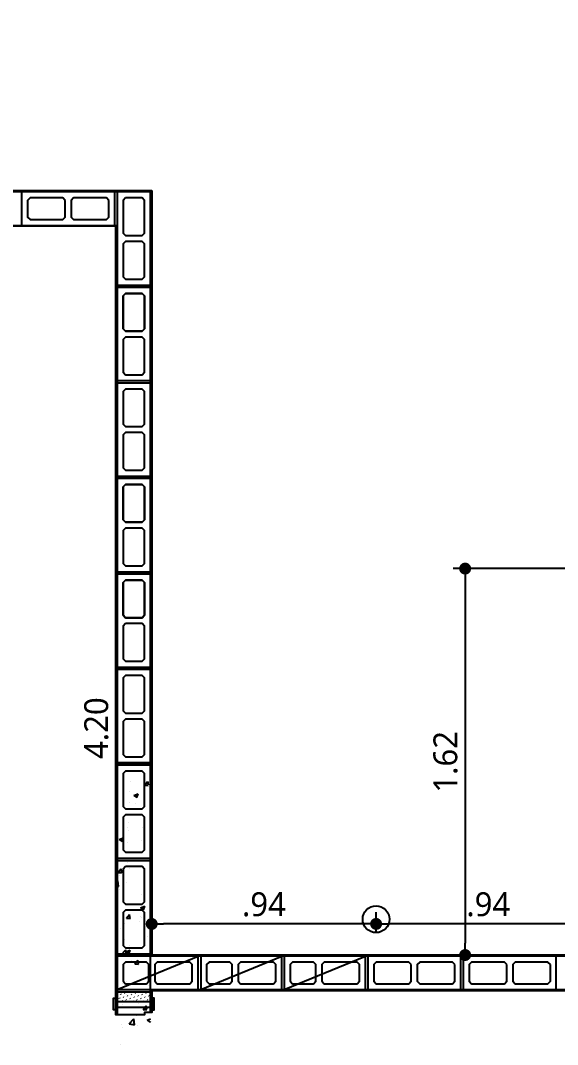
# Model space of a CAD drawing. Header units: millimetres. Extents: x -16.5 to 79.8, y -29.3 to 65.7.
# Drawn here: x 6.475 to 8.725, y -7.2 to -2.912 of the extents above; entities that cross this region are included whole.
import ezdxf

# ---------------------------------------------------------------- set-up
doc = ezdxf.new("R2010")
doc.units = ezdxf.units.MM
doc.header["$LTSCALE"] = 20
doc.header["$PDMODE"] = 35
doc.linetypes.add('HIDDEN', pattern=[0.375, 0.25, -0.125])
for name, color, linetype in [('00 - ARQ-STA - FOLHA', 5, 'Continuous'), ('ARQ-STA - COTAS_ALVENARIA', 1, 'Continuous'), ('ARQ-STA - PORTAS', 4, 'Continuous'), ('ARQ-STA - REVESTIMENTOS', 4, 'Continuous'), ('ESTRUTURA - ARQ-STA - ALVENARIA_ESTRUTURAL', 5, 'Continuous'), ('ESTRUTURA - ARQ-STA - BLOCOS_ESTRUTURAIS', 250, 'Continuous'), ('ESTRUTURA - ARQ-STA - VIGAS', 4, 'HIDDEN')]:
    doc.layers.add(name, color=color, linetype=linetype)
doc.styles.add('COTAS', font='segoeuil.ttf')
doc.dimstyles.new('ARQ-ALV 1-50', dxfattribs={"dimscale": 0.5, "dimtxt": 0.2, "dimasz": 0.1, "dimexe": 0.1, "dimexo": 0.2, "dimgap": 0.06, "dimtad": 1, "dimzin": 4, "dimdsep": 46, "dimtxsty": 'COTAS', "dimblk": 'DOT', "dimcen": 0.9, "dimclrd": 250, "dimclre": 250, "dimclrt": 1, "dimadec": 0, "dimazin": 0, "dimtfac": 1, "dimtix": 1, "dimtmove": 1, "dimatfit": 3, "dimldrblk": 'OPEN90', "dimfxl": 0, "dimarcsym": 0})
pattern_1 = [(81, (-1.88, 1e-13), (-0.98769, 0.156434), [])]

# ---------------------------------------------------------------- blocks, each defined once
blk = doc.blocks.new('_Dot')
at = {"color": 0, "linetype": 'ByBlock', "lineweight": -2}
blk.add_line((-0.5, 0), (-1, 0), dxfattribs=at)
at = {"color": 0, "linetype": 'ByBlock', "const_width": 0.5}
blk.add_lwpolyline([(-0.25, 0, 1), (0.25, 0, 1)], format="xyb", close=True, dxfattribs=at)
blk = doc.blocks.new('*D551')
at = {"layer": '00 - ARQ-STA - FOLHA', "color": 250, "lineweight": -2, "transparency": 16777216}
for p, q in [((5.9561, -3.0866), (5.9999, -3.0866)), ((6.0499, -3.1366), (6.0499, -3.575)), ((6.9248, -3.625), (5.9999, -3.625))]:
    blk.add_line(p, q, dxfattribs=at)
at = {"layer": 'Defpoints', "color": 0, "transparency": 16777216}
for p in [(6.0561, -3.0866), (6.0499, -3.625), (7.0248, -3.625)]:
    blk.add_point(p, dxfattribs=at)
at = {"layer": '00 - ARQ-STA - FOLHA', "color": 250, "lineweight": -2, "transparency": 16777216, "xscale": 0.05, "yscale": 0.05, "zscale": 0.05}
for p, rotation in [((6.0499, -3.0866), 90), ((6.0499, -3.625), 270)]:
    blk.add_blockref('_Dot', p, dxfattribs=dict(at, rotation=rotation))
at = {"layer": '00 - ARQ-STA - FOLHA', "color": 1, "transparency": 16777216, "insert": (5.969, -3.3558), "char_height": 0.1, "attachment_point": 5, "rotation": 90, "style": 'COTAS'}
blk.add_mtext('.54', dxfattribs=at)
blk = doc.blocks.new('_Open90')
at = {"color": 0, "linetype": 'ByBlock', "lineweight": -2}
for p, q in [((0, 0), (-1, 0)), ((-0.5, 0.5), (0, 0)), ((0, 0), (-0.5, -0.5))]:
    blk.add_line(p, q, dxfattribs=at)
blk = doc.blocks.new('*D558')
at = {"layer": '00 - ARQ-STA - FOLHA', "color": 250, "lineweight": -2, "transparency": 16777216}
for p, q in [((8.7924, -5.207), (8.2879, -5.207)), ((8.3379, -5.257), (8.3379, -6.775)), ((10.6748, -6.825), (8.2879, -6.825))]:
    blk.add_line(p, q, dxfattribs=at)
at = {"layer": 'Defpoints', "color": 0, "transparency": 16777216}
for p in [(8.8924, -5.207), (8.3379, -6.825), (10.7748, -6.825)]:
    blk.add_point(p, dxfattribs=at)
at = {"layer": '00 - ARQ-STA - FOLHA', "color": 250, "lineweight": -2, "transparency": 16777216, "xscale": 0.05, "yscale": 0.05, "zscale": 0.05}
for p, rotation in [((8.3379, -5.207), 90), ((8.3379, -6.825), 270)]:
    blk.add_blockref('_Dot', p, dxfattribs=dict(at, rotation=rotation))
at = {"layer": '00 - ARQ-STA - FOLHA', "color": 1, "transparency": 16777216, "insert": (8.2559, -6.016), "char_height": 0.1, "attachment_point": 5, "rotation": 90, "style": 'COTAS'}
blk.add_mtext('1.62', dxfattribs=at)
blk = doc.blocks.new('*D561')
at = {"layer": '00 - ARQ-STA - FOLHA', "color": 250, "lineweight": -2, "transparency": 16777216}
for p, q in [((7.9648, -6.725), (7.9648, -6.6449)), ((8.9048, -6.725), (8.9048, -6.6449)), ((8.8548, -6.6949), (8.0148, -6.6949))]:
    blk.add_line(p, q, dxfattribs=at)
at = {"layer": 'Defpoints', "color": 0, "transparency": 16777216}
for p in [(7.9648, -6.6949), (7.9648, -6.825), (8.9048, -6.825)]:
    blk.add_point(p, dxfattribs=at)
at = {"layer": '00 - ARQ-STA - FOLHA', "color": 250, "lineweight": -2, "transparency": 16777216, "xscale": 0.05, "yscale": 0.05, "zscale": 0.05, "rotation": 180}
blk.add_blockref('_Dot', (7.9648, -6.6949), dxfattribs=at)
at = {"layer": '00 - ARQ-STA - FOLHA', "color": 250, "lineweight": -2, "transparency": 16777216, "xscale": 0.05, "yscale": 0.05, "zscale": 0.05}
blk.add_blockref('_Dot', (8.9048, -6.6949), dxfattribs=at)
at = {"layer": '00 - ARQ-STA - FOLHA', "color": 1, "transparency": 16777216, "insert": (8.4348, -6.6132), "char_height": 0.1, "attachment_point": 5, "style": 'COTAS'}
blk.add_mtext('.94', dxfattribs=at)
blk = doc.blocks.new('*D562')
at = {"layer": '00 - ARQ-STA - FOLHA', "color": 250, "lineweight": -2, "transparency": 16777216}
for p, q in [((7.0248, -6.725), (7.0248, -6.6449)), ((7.9648, -6.725), (7.9648, -6.6449)), ((7.9148, -6.6949), (7.0748, -6.6949))]:
    blk.add_line(p, q, dxfattribs=at)
at = {"layer": 'Defpoints', "color": 0, "transparency": 16777216}
for p in [(7.0248, -6.6949), (7.0248, -6.825), (7.9648, -6.825)]:
    blk.add_point(p, dxfattribs=at)
at = {"layer": '00 - ARQ-STA - FOLHA', "color": 250, "lineweight": -2, "transparency": 16777216, "xscale": 0.05, "yscale": 0.05, "zscale": 0.05, "rotation": 180}
blk.add_blockref('_Dot', (7.0248, -6.6949), dxfattribs=at)
at = {"layer": '00 - ARQ-STA - FOLHA', "color": 250, "lineweight": -2, "transparency": 16777216, "xscale": 0.05, "yscale": 0.05, "zscale": 0.05}
blk.add_blockref('_Dot', (7.9648, -6.6949), dxfattribs=at)
at = {"layer": '00 - ARQ-STA - FOLHA', "color": 1, "transparency": 16777216, "insert": (7.4948, -6.6132), "char_height": 0.1, "attachment_point": 5, "style": 'COTAS'}
blk.add_mtext('.94', dxfattribs=at)

msp = doc.modelspace()

# ---------------------------------------------------------------- hatches: boundary and pattern name
at = {"layer": '00 - ARQ-STA - FOLHA', "true_color": 0xcd6928, "transparency": 33554666}
h = msp.add_hatch(dxfattribs=at)
h.set_pattern_fill('_USER', color=32, angle=81, pattern_type=0)
h.set_pattern_definition(pattern_1)
h.paths.add_polyline_path([(7.9648, -6.6188, 0.414214), (7.9086, -6.675), (7.9648, -6.675)])
h.paths.add_polyline_path([(8.0211, -6.675), (7.9648, -6.675), (7.9648, -6.7039), (8.0131, -6.7039, 0.135785)])
h.paths.add_polyline_path([(8.0131, -6.7039), (7.9648, -6.7039), (7.9648, -6.7313, 0.263603)])
h = msp.add_hatch(dxfattribs=at)
h.set_pattern_fill('_USER', color=32, angle=81, pattern_type=0)
h.set_pattern_definition(pattern_1)
h.paths.add_polyline_path([(7.9648, -6.6188, 0.414214), (7.9086, -6.675), (7.9648, -6.675)])
h.paths.add_polyline_path([(8.0211, -6.675), (7.9648, -6.675), (7.9648, -6.7039), (8.0131, -6.7039, 0.135785)])
h.paths.add_polyline_path([(8.0131, -6.7039), (7.9648, -6.7039), (7.9648, -6.7313, 0.263603)])

# ---------------------------------------------------------------- linework, layer by layer
at = {"layer": '00 - ARQ-STA - FOLHA', "color": 251, "true_color": 0x636466}
msp.add_lwpolyline([(5.0749, -2.125), (5.4249, -2.125), (5.4249, -1.775), (8.9749, -1.775), (8.9749, -1.925), (10.7749, -1.925), (10.7748, -5.825), (13.4748, -5.825), (13.4748, -6.825), (7.0248, -6.825), (7.0248, -3.625), (5.0749, -3.625), (5.0749, -2.125)], dxfattribs=at)
at = {"layer": '00 - ARQ-STA - FOLHA', "color": 32, "true_color": 0xcd6928}
msp.add_circle((7.9648, -6.675), 0.0562, dxfattribs=at)
at = {"layer": 'ARQ-STA - PORTAS', "color": 2}
for points in [[(6.8749, -7.055), (6.8649, -7.055), (6.8649, -7.005), (6.8749, -7.005)], [(7.0249, -7.055), (7.0349, -7.055), (7.0349, -7.005), (7.0249, -7.005)]]:
    msp.add_lwpolyline(points, dxfattribs=at)
at = {"layer": 'ARQ-STA - PORTAS', "color": 4}
msp.add_lwpolyline([(7.0249, -7.02), (7.0249, -7.045), (6.8749, -7.045), (6.8749, -7.02)], close=True, dxfattribs=at)
at = {"layer": 'ARQ-STA - PORTAS', "color": 1}
msp.add_lwpolyline([(7.0249, -7.045), (7.0249, -7.065), (6.9949, -7.065), (6.9949, -7.075), (6.8749, -7.075), (6.8749, -7.045)], dxfattribs=at)
at = {"layer": 'ARQ-STA - REVESTIMENTOS'}
for p, q in [((5.0749, -3.625), (7.0248, -3.625)), ((7.0248, -3.625), (7.0248, -6.825)), ((6.8748, -3.775), (4.9249, -3.77)), ((6.8748, -7.02), (6.8748, -3.775)), ((7.0248, -6.825), (11.2199, -6.825)), ((9.5248, -6.975), (7.0248, -6.975)), ((7.0248, -6.975), (7.0248, -7.02))]:
    msp.add_line(p, q, dxfattribs=at)
at = {"layer": 'ESTRUTURA - ARQ-STA - ALVENARIA_ESTRUTURAL'}
for p, q in [((7.0199, -3.63), (5.0699, -3.63)), ((7.0199, -6.83), (7.0199, -3.63)), ((4.9299, -3.77), (6.8799, -3.77)), ((6.8799, -3.77), (6.8799, -7.02)), ((9.67, -6.83), (7.0199, -6.83)), ((7.0199, -7.02), (7.0199, -6.97)), ((7.0199, -6.97), (9.5299, -6.97)), ((6.8799, -7.02), (7.0199, -7.02))]:
    msp.add_line(p, q, dxfattribs=at)
at = {"layer": 'ESTRUTURA - ARQ-STA - BLOCOS_ESTRUTURAIS'}
for p, q in [((6.8799, -6.97), (7.2199, -6.83)), ((7.2299, -6.97), (7.5699, -6.83)), ((7.5799, -6.97), (7.9199, -6.83)), ((6.8857, -6.98), (6.8857, -6.98)), ((6.8881, -6.9823), (6.8881, -6.9823)), ((6.894, -6.9882), (6.8958, -6.99)), ((6.9078, -6.98), (6.9078, -6.98)), ((6.9107, -6.9829), (6.9125, -6.9847)), ((6.9299, -6.98), (6.9299, -6.98)), ((6.9387, -6.9888), (6.9405, -6.9905)), ((6.952, -6.98), (6.952, -6.98)), ((6.9553, -6.9832), (6.957, -6.985)), ((6.9741, -6.98), (6.9741, -6.98)), ((6.9831, -6.9889), (6.9848, -6.9907)), ((6.9962, -6.98), (6.9962, -6.98)), ((6.9997, -6.9834), (7.0014, -6.9852)), ((7.0183, -6.98), (7.0183, -6.98)), ((6.8799, -6.9963), (6.8799, -6.9963)), ((6.8799, -7.0184), (6.8799, -7.0184)), ((6.8885, -7.0048), (6.8902, -7.0066)), ((6.8997, -7.016), (6.9015, -7.0178)), ((6.9052, -6.9995), (6.907, -7.0012)), ((6.9164, -7.0107), (6.9182, -7.0125)), ((6.919, -6.9912), (6.919, -6.9912)), ((6.922, -6.9941), (6.9237, -6.9959)), ((6.9332, -7.0053), (6.935, -7.0071)), ((6.9444, -7.0166), (6.9462, -7.0183)), ((6.9499, -7), (6.9517, -7.0018)), ((6.9612, -7.0112), (6.9629, -7.013)), ((6.9665, -6.9945), (6.9683, -6.9962)), ((6.9777, -7.0057), (6.9795, -7.0075)), ((6.9809, -7.0088), (6.9809, -7.0088)), ((6.989, -7.0169), (6.9907, -7.0187)), ((6.9943, -7.0002), (6.9961, -7.0019)), ((7.0055, -7.0114), (7.0073, -7.0132)), ((7.0109, -6.9946), (7.0126, -6.9964)), ((7.0118, -7.0177), (7.0118, -7.0177))]:
    msp.add_line(p, q, dxfattribs=at)
for points in [[(6.8699, -3.63), (6.4799, -3.63), (6.4799, -3.77), (6.8699, -3.77), (6.8699, -3.63)], [(6.8799, -3.63), (6.8799, -4.02), (7.0199, -4.02), (7.0199, -3.63), (6.8799, -3.63)], [(6.6624, -3.665), (6.6524, -3.655), (6.5149, -3.655), (6.5049, -3.665), (6.5049, -3.735), (6.5149, -3.745), (6.6524, -3.745), (6.6624, -3.735), (6.6624, -3.665)], [(6.8449, -3.665), (6.8349, -3.655), (6.6974, -3.655), (6.6874, -3.665), (6.6874, -3.735), (6.6974, -3.745), (6.8349, -3.745), (6.8449, -3.735), (6.8449, -3.665)], [(6.9149, -3.655), (6.9049, -3.665), (6.9049, -3.8025), (6.9149, -3.8125), (6.9849, -3.8125), (6.9949, -3.8025), (6.9949, -3.665), (6.9849, -3.655), (6.9149, -3.655)], [(6.9149, -3.8375), (6.9049, -3.8475), (6.9049, -3.985), (6.9149, -3.995), (6.9849, -3.995), (6.9949, -3.985), (6.9949, -3.8475), (6.9849, -3.8375), (6.9149, -3.8375)], [(6.8799, -4.03), (6.8799, -4.42), (7.0199, -4.42), (7.0199, -4.03), (6.8799, -4.03)], [(6.9149, -4.055), (6.9049, -4.065), (6.9049, -4.2025), (6.9149, -4.2125), (6.9849, -4.2125), (6.9949, -4.2025), (6.9949, -4.065), (6.9849, -4.055), (6.9149, -4.055)], [(6.9849, -4.055), (6.9949, -4.065), (6.9949, -4.2025), (6.9849, -4.2125), (6.9149, -4.2125), (6.9049, -4.2025), (6.9049, -4.065), (6.9149, -4.055), (6.9849, -4.055)], [(6.9149, -4.2375), (6.9049, -4.2475), (6.9049, -4.385), (6.9149, -4.395), (6.9849, -4.395), (6.9949, -4.385), (6.9949, -4.2475), (6.9849, -4.2375), (6.9149, -4.2375)], [(6.9149, -4.2375), (6.9049, -4.2475), (6.9049, -4.385), (6.9149, -4.395), (6.9849, -4.395), (6.9949, -4.385), (6.9949, -4.2475), (6.9849, -4.2375), (6.9149, -4.2375)], [(6.8799, -4.43), (6.8799, -4.82), (7.0199, -4.82), (7.0199, -4.43), (6.8799, -4.43)], [(6.9149, -4.455), (6.9049, -4.465), (6.9049, -4.6025), (6.9149, -4.6125), (6.9849, -4.6125), (6.9949, -4.6025), (6.9949, -4.465), (6.9849, -4.455), (6.9149, -4.455)], [(6.9149, -4.6375), (6.9049, -4.6475), (6.9049, -4.785), (6.9149, -4.795), (6.9849, -4.795), (6.9949, -4.785), (6.9949, -4.6475), (6.9849, -4.6375), (6.9149, -4.6375)], [(6.9149, -4.6375), (6.9049, -4.6475), (6.9049, -4.785), (6.9149, -4.795), (6.9849, -4.795), (6.9949, -4.785), (6.9949, -4.6475), (6.9849, -4.6375), (6.9149, -4.6375)], [(6.8799, -4.83), (6.8799, -5.22), (7.0199, -5.22), (7.0199, -4.83), (6.8799, -4.83)], [(6.9149, -4.855), (6.9049, -4.865), (6.9049, -5.0025), (6.9149, -5.0125), (6.9849, -5.0125), (6.9949, -5.0025), (6.9949, -4.865), (6.9849, -4.855), (6.9149, -4.855)], [(6.9849, -4.855), (6.9949, -4.865), (6.9949, -5.0025), (6.9849, -5.0125), (6.9149, -5.0125), (6.9049, -5.0025), (6.9049, -4.865), (6.9149, -4.855), (6.9849, -4.855)], [(6.9149, -5.0375), (6.9049, -5.0475), (6.9049, -5.185), (6.9149, -5.195), (6.9849, -5.195), (6.9949, -5.185), (6.9949, -5.0475), (6.9849, -5.0375), (6.9149, -5.0375)], [(6.8799, -5.23), (6.8799, -5.62), (7.0199, -5.62), (7.0199, -5.23), (6.8799, -5.23)], [(6.9149, -5.255), (6.9049, -5.265), (6.9049, -5.4025), (6.9149, -5.4125), (6.9849, -5.4125), (6.9949, -5.4025), (6.9949, -5.265), (6.9849, -5.255), (6.9149, -5.255)], [(6.9849, -5.255), (6.9949, -5.265), (6.9949, -5.4025), (6.9849, -5.4125), (6.9149, -5.4125), (6.9049, -5.4025), (6.9049, -5.265), (6.9149, -5.255), (6.9849, -5.255)], [(6.9149, -5.4375), (6.9049, -5.4475), (6.9049, -5.585), (6.9149, -5.595), (6.9849, -5.595), (6.9949, -5.585), (6.9949, -5.4475), (6.9849, -5.4375), (6.9149, -5.4375)], [(6.8799, -5.63), (6.8799, -6.02), (7.0199, -6.02), (7.0199, -5.63), (6.8799, -5.63)], [(6.9149, -5.655), (6.9049, -5.665), (6.9049, -5.8025), (6.9149, -5.8125), (6.9849, -5.8125), (6.9949, -5.8025), (6.9949, -5.665), (6.9849, -5.655), (6.9149, -5.655)], [(6.9149, -5.8375), (6.9049, -5.8475), (6.9049, -5.985), (6.9149, -5.995), (6.9849, -5.995), (6.9949, -5.985), (6.9949, -5.8475), (6.9849, -5.8375), (6.9149, -5.8375)], [(6.8799, -6.03), (6.8799, -6.42), (7.0199, -6.42), (7.0199, -6.03), (6.8799, -6.03)], [(6.9149, -6.055), (6.9049, -6.065), (6.9049, -6.2025), (6.9149, -6.2125), (6.9849, -6.2125), (6.9949, -6.2025), (6.9949, -6.065), (6.9849, -6.055), (6.9149, -6.055)], [(6.9149, -6.2375), (6.9049, -6.2475), (6.9049, -6.385), (6.9149, -6.395), (6.9849, -6.395), (6.9949, -6.385), (6.9949, -6.2475), (6.9849, -6.2375), (6.9149, -6.2375)], [(6.8799, -6.43), (6.8799, -6.82), (7.0199, -6.82), (7.0199, -6.43), (6.8799, -6.43)], [(6.9149, -6.455), (6.9049, -6.465), (6.9049, -6.6025), (6.9149, -6.6125), (6.9849, -6.6125), (6.9949, -6.6025), (6.9949, -6.465), (6.9849, -6.455), (6.9149, -6.455)], [(6.9149, -6.6375), (6.9049, -6.6475), (6.9049, -6.785), (6.9149, -6.795), (6.9849, -6.795), (6.9949, -6.785), (6.9949, -6.6475), (6.9849, -6.6375), (6.9149, -6.6375)], [(6.8799, -6.97), (7.2199, -6.97), (7.2199, -6.83), (6.8799, -6.83), (6.8799, -6.97)], [(6.9049, -6.935), (6.9149, -6.945), (7.0024, -6.945), (7.0124, -6.935), (7.0124, -6.865), (7.0024, -6.855), (6.9149, -6.855), (6.9049, -6.865), (6.9049, -6.935)], [(7.0374, -6.935), (7.0474, -6.945), (7.1849, -6.945), (7.1949, -6.935), (7.1949, -6.865), (7.1849, -6.855), (7.0474, -6.855), (7.0374, -6.865), (7.0374, -6.935)], [(7.2299, -6.97), (7.5699, -6.97), (7.5699, -6.83), (7.2299, -6.83), (7.2299, -6.97)], [(7.2549, -6.935), (7.2649, -6.945), (7.3524, -6.945), (7.3624, -6.935), (7.3624, -6.865), (7.3524, -6.855), (7.2649, -6.855), (7.2549, -6.865), (7.2549, -6.935)], [(7.3874, -6.935), (7.3974, -6.945), (7.5349, -6.945), (7.5449, -6.935), (7.5449, -6.865), (7.5349, -6.855), (7.3974, -6.855), (7.3874, -6.865), (7.3874, -6.935)], [(7.5799, -6.97), (7.9199, -6.97), (7.9199, -6.83), (7.5799, -6.83), (7.5799, -6.97)], [(7.6049, -6.935), (7.6149, -6.945), (7.7024, -6.945), (7.7124, -6.935), (7.7124, -6.865), (7.7024, -6.855), (7.6149, -6.855), (7.6049, -6.865), (7.6049, -6.935)], [(7.7374, -6.935), (7.7474, -6.945), (7.8849, -6.945), (7.8949, -6.935), (7.8949, -6.865), (7.8849, -6.855), (7.7474, -6.855), (7.7374, -6.865), (7.7374, -6.935)], [(8.3199, -6.83), (7.9299, -6.83), (7.9299, -6.97), (8.3199, -6.97), (8.3199, -6.83)], [(8.1124, -6.865), (8.1024, -6.855), (7.9649, -6.855), (7.9549, -6.865), (7.9549, -6.935), (7.9649, -6.945), (8.1024, -6.945), (8.1124, -6.935), (8.1124, -6.865)], [(8.2949, -6.865), (8.2849, -6.855), (8.1474, -6.855), (8.1374, -6.865), (8.1374, -6.935), (8.1474, -6.945), (8.2849, -6.945), (8.2949, -6.935), (8.2949, -6.865)], [(8.7199, -6.83), (8.3299, -6.83), (8.3299, -6.97), (8.7199, -6.97), (8.7199, -6.83)], [(8.5124, -6.865), (8.5024, -6.855), (8.3649, -6.855), (8.3549, -6.865), (8.3549, -6.935), (8.3649, -6.945), (8.5024, -6.945), (8.5124, -6.935), (8.5124, -6.865)], [(8.6949, -6.865), (8.6849, -6.855), (8.5474, -6.855), (8.5374, -6.865), (8.5374, -6.935), (8.5474, -6.945), (8.6849, -6.945), (8.6949, -6.935), (8.6949, -6.865)], [(6.8799, -6.98), (6.8799, -7.02), (7.0199, -7.02), (7.0199, -6.98), (6.8799, -6.98)]]:
    msp.add_lwpolyline(points, dxfattribs=at)
at = {"layer": 'ESTRUTURA - ARQ-STA - VIGAS', "color": 74, "linetype": 'Continuous'}
for p, q in [((6.9027, -6.0323), (6.9027, -6.0323)), ((6.9524, -6.0271), (6.9524, -6.0271)), ((6.9842, -6.0255), (6.9842, -6.0255)), ((6.9343, -6.1005), (6.9343, -6.1005)), ((6.9953, -6.1131), (7.0075, -6.0985)), ((6.9953, -6.1131), (7.0105, -6.1145)), ((6.9963, -6.1114), (6.9963, -6.1114)), ((7.0108, -6.1144), (7.0079, -6.0985)), ((6.9029, -6.1569), (6.9029, -6.1569)), ((6.933, -6.1398), (6.933, -6.1398)), ((6.9501, -6.1567), (6.9679, -6.1499)), ((6.9501, -6.1567), (6.9628, -6.1652)), ((6.9628, -6.1652), (6.9679, -6.1499)), ((6.9295, -6.2116), (6.9295, -6.2116)), ((6.9312, -6.1851), (6.9312, -6.1851)), ((6.9565, -6.191), (6.9565, -6.191)), ((6.9931, -6.2032), (6.9931, -6.2032)), ((6.9226, -6.2914), (6.9226, -6.2914)), ((6.9281, -6.2697), (6.9281, -6.2697)), ((6.988, -6.2918), (6.988, -6.2918)), ((6.8883, -6.3409), (6.9061, -6.3341)), ((6.8883, -6.3409), (6.901, -6.3494)), ((6.901, -6.3494), (6.9061, -6.3341)), ((6.9263, -6.3034), (6.9263, -6.3034)), ((6.925, -6.3542), (6.925, -6.3542)), ((6.9834, -6.3471), (6.9834, -6.3471)), ((6.9385, -6.4216), (6.9385, -6.4216)), ((6.9557, -6.3909), (6.9557, -6.3909)), ((6.8836, -6.4793), (6.8958, -6.4647)), ((6.8991, -6.4806), (6.8962, -6.4646)), ((6.922, -6.4388), (6.922, -6.4388)), ((6.9323, -6.4615), (6.9323, -6.4615)), ((6.9921, -6.4557), (6.9921, -6.4557)), ((6.8799, -6.517), (6.883, -6.5137)), ((6.8859, -6.5378), (6.8831, -6.5137)), ((6.8836, -6.4793), (6.8988, -6.4806)), ((6.8888, -6.4911), (6.8888, -6.4911)), ((6.8799, -6.537), (6.8859, -6.538)), ((6.888, -6.5507), (6.888, -6.5507)), ((6.9189, -6.5233), (6.9189, -6.5233)), ((6.9824, -6.5701), (6.9824, -6.5701)), ((6.9158, -6.6079), (6.9158, -6.6079)), ((6.9218, -6.613), (6.9218, -6.613)), ((6.9782, -6.6273), (6.9959, -6.6205)), ((6.9782, -6.6273), (6.9908, -6.6359)), ((6.9908, -6.6359), (6.9959, -6.6205)), ((6.9156, -6.6703), (6.9156, -6.6703)), ((6.9188, -6.6704), (6.9311, -6.6558)), ((6.9188, -6.6704), (6.934, -6.6717)), ((6.9344, -6.6716), (6.9314, -6.6557)), ((6.9741, -6.6862), (6.9741, -6.6862)), ((6.9792, -6.6619), (6.9792, -6.6619)), ((6.9827, -6.6688), (6.9827, -6.6688)), ((6.8921, -6.7146), (6.8921, -6.7146)), ((6.9127, -6.6924), (6.9127, -6.6924)), ((6.9124, -6.7621), (6.9124, -6.7621)), ((7.0086, -6.7495), (7.0086, -6.7495)), ((6.8969, -6.8238), (6.9167, -6.8032)), ((6.9096, -6.777), (6.9096, -6.777)), ((6.9164, -6.8115), (6.9341, -6.8047)), ((6.9164, -6.8115), (6.929, -6.8201)), ((6.9196, -6.8273), (6.9168, -6.8032)), ((6.9236, -6.8153), (6.9236, -6.8153)), ((6.929, -6.8201), (6.9341, -6.8047)), ((6.9316, -6.7831), (6.9316, -6.7831)), ((6.897, -6.8239), (6.9196, -6.8274)), ((6.9418, -6.8496), (6.9418, -6.8496)), ((6.9541, -6.8614), (6.9663, -6.8468)), ((6.9696, -6.8627), (6.9667, -6.8468)), ((6.9065, -6.8615), (6.9065, -6.8615)), ((6.9541, -6.8614), (6.9693, -6.8627)), ((6.9034, -6.9461), (6.9034, -6.9461)), ((6.9211, -6.9346), (6.9211, -6.9346)), ((6.9277, -6.9792), (6.9277, -6.9792)), ((7.0097, -6.9508), (7.0097, -6.9508)), ((6.9003, -7.0307), (6.9003, -7.0307)), ((6.9685, -7.0289), (6.9685, -7.0289)), ((6.9819, -6.9904), (6.9819, -6.9904)), ((6.9893, -7.0525), (7.0016, -7.0379)), ((6.9893, -7.0525), (7.0045, -7.0538)), ((7.0049, -7.0537), (7.0019, -7.0378)), ((6.8972, -7.1152), (6.8972, -7.1152)), ((6.9306, -7.1133), (6.9504, -7.0927)), ((6.9306, -7.1134), (6.9532, -7.1169)), ((6.9308, -7.1047), (6.9308, -7.1047)), ((6.9533, -7.1168), (6.9504, -7.0927)), ((6.9592, -7.0799), (6.9592, -7.0799)), ((7.0062, -7.098), (7.0199, -7.0927)), ((7.0062, -7.098), (7.0188, -7.1065)), ((7.0188, -7.1065), (7.0199, -7.1033)), ((6.9017, -7.1291), (6.9017, -7.1291)), ((6.9653, -7.1207), (6.9653, -7.1207)), ((6.8942, -7.1998), (6.8942, -7.1998))]:
    msp.add_line(p, q, dxfattribs=at)
at = {"layer": 'ESTRUTURA - ARQ-STA - VIGAS', "color": 1}
for points in [[(7.0199, -6.02), (6.8799, -6.02), (6.8799, -7.075)], [(7.0199, -7.065), (7.0199, -6.02)]]:
    msp.add_lwpolyline(points, dxfattribs=at)

# ---------------------------------------------------------------- texts
at = {"layer": 'ARQ-STA - COTAS_ALVENARIA', "color": 1, "insert": (6.7931, -5.875), "char_height": 0.1, "attachment_point": 5, "rotation": 90, "style": 'COTAS'}
msp.add_mtext('4.20', dxfattribs=at)

# ---------------------------------------------------------------- dimensions: what is measured, and where the dimension line sits
at = {"layer": '00 - ARQ-STA - FOLHA', "color": 6}
for base, p1, p2, picture, middle in [((6.0499, -3.625), (6.0561, -3.0866), (7.0248, -3.625), '*D551', (5.969, -3.3558)), ((8.3379, -6.825), (8.8924, -5.207), (10.7748, -6.825), '*D558', (8.2559, -6.016))]:
    dim = msp.add_linear_dim(base=base, p1=p1, p2=p2, angle=90, dimstyle='ARQ-ALV 1-50', override={"dimarcsym": 2}, dxfattribs=at)
    dim.commit()
    dim.dimension.update_dxf_attribs({"geometry": picture, "text_midpoint": middle})
for base, p1, p2, picture, middle in [((7.0248, -6.6949), (7.9648, -6.825), (7.0248, -6.825), '*D562', (7.4948, -6.6132)), ((7.9648, -6.6949), (8.9048, -6.825), (7.9648, -6.825), '*D561', (8.4348, -6.6132))]:
    dim = msp.add_linear_dim(base=base, p1=p1, p2=p2, dimstyle='ARQ-ALV 1-50', override={"dimarcsym": 2}, dxfattribs=at)
    dim.commit()
    dim.dimension.update_dxf_attribs({"geometry": picture, "text_midpoint": middle})

doc.saveas('drawing.dxf')
